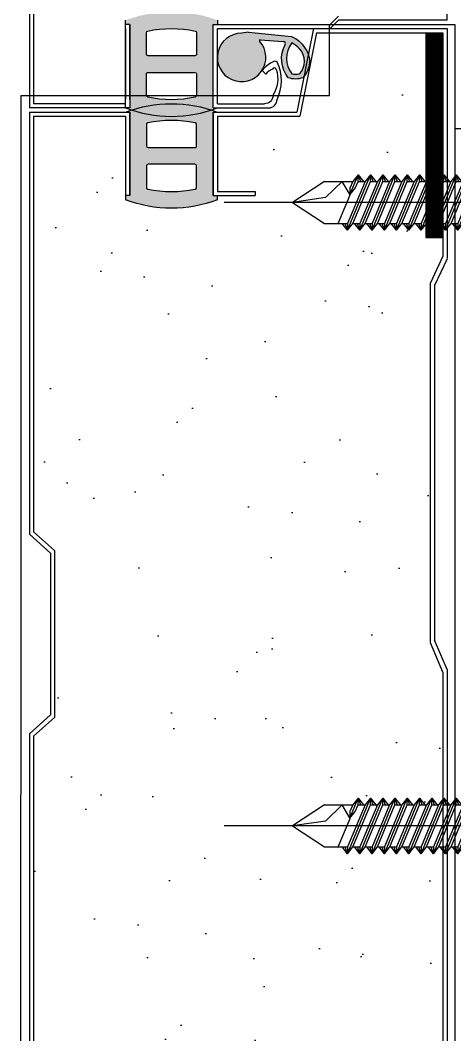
# Model space of a CAD drawing. Header units: millimetres. Extents: x 1448 to 104164, y -19509 to -89.
# Drawn here: x 103196.6 to 103248.6, y -1483.9 to -1362.4 of the extents above; entities that cross this region are included whole.
import ezdxf

# ---------------------------------------------------------------- set-up
doc = ezdxf.new("R2010")
doc.units = ezdxf.units.MM
doc.header["$LTSCALE"] = 60
doc.header["$MEASUREMENT"] = 0
doc.layers.get('0').update_dxf_attribs({"linetype": 'CONTINUOUS'})
for name, color, linetype in [('2', 3, 'CONTINUOUS'), ('BOLT', 8, 'CONTINUOUS'), ('cen', 14, 'CONTINUOUS'), ('DIM', 7, 'CONTINUOUS'), ('FOR', 4, 'CONTINUOUS'), ('PANEL', 9, 'CONTINUOUS'), ('WID', 7, 'CONTINUOUS')]:
    doc.layers.add(name, color=color, linetype=linetype)

# ---------------------------------------------------------------- blocks, each defined once
blk = doc.blocks.new('*X9')
at = {"color": 0}
for p, q in [((112.3815129698358, 374.8949054853417), (114.28897713167, 376.8023696471759)), ((112.3815129698358, 375.0716821806382), (114.1122004363734, 376.8023696471759)), ((112.3815129698358, 375.2484588759348), (113.9354237410768, 376.8023696471759)), ((112.3815129698358, 375.4252355712316), (113.7586470457801, 376.8023696471759)), ((112.3815129698358, 375.6020122665281), (113.5818703504835, 376.8023696471759)), ((112.3815129698358, 375.7787889618248), (113.4050936551868, 376.8023696471759)), ((112.3815129698358, 375.9555656571213), (113.2283169598902, 376.8023696471759)), ((112.3815129698358, 376.1323423524182), (113.0515402645936, 376.8023696471759)), ((112.3815129698358, 376.3091190477147), (112.8747635692969, 376.8023696471759)), ((112.3815129698358, 376.4858957430113), (112.6979868740003, 376.8023696471759)), ((112.3815129698358, 376.6626724383079), (112.5212101787037, 376.8023696471759)), ((114.3887462386184, 374.7523696471758), (112.3815129698358, 376.7596029159583)), ((112.4157538269667, 374.7523696471758), (114.4657538269667, 376.8023696471759)), ((114.565522933915, 374.7523696471758), (112.515522933915, 376.8023696471759)), ((112.5925305222633, 374.7523696471758), (114.6425305222633, 376.8023696471759)), ((114.7422996292117, 374.7523696471758), (112.6922996292116, 376.8023696471759)), ((112.7693072175599, 374.7523696471758), (114.8193072175599, 376.8023696471759)), ((114.9190763245083, 374.7523696471758), (112.8690763245083, 376.8023696471759)), ((112.9460839128566, 374.7523696471758), (114.9960839128566, 376.8023696471759)), ((115.095853019805, 374.7523696471758), (113.0458530198049, 376.8023696471759)), ((113.1228606081532, 374.7523696471758), (115.1728606081532, 376.8023696471759)), ((115.2726297151016, 374.7523696471758), (113.2226297151015, 376.8023696471759)), ((113.2996373034498, 374.7523696471758), (115.3496373034499, 376.8023696471759)), ((115.4494064103982, 374.7523696471758), (113.3994064103982, 376.8023696471759)), ((113.4764139987465, 374.7523696471758), (115.5264139987465, 376.8023696471759)), ((115.6261831056949, 374.7523696471758), (113.5761831056948, 376.8023696471759)), ((113.6531906940431, 374.7523696471758), (115.7031906940431, 376.8023696471759)), ((115.8029598009915, 374.7523696471758), (113.7529598009914, 376.8023696471759)), ((113.8299673893397, 374.7523696471758), (115.8799673893398, 376.8023696471759)), ((115.9797364962881, 374.7523696471758), (113.9297364962881, 376.8023696471759)), ((114.0067440846364, 374.7523696471758), (116.0567440846364, 376.8023696471759)), ((116.1565131915848, 374.7523696471758), (114.1065131915847, 376.8023696471759)), ((114.183520779933, 374.7523696471758), (116.233520779933, 376.8023696471759)), ((116.3332898868814, 374.7523696471758), (114.2832898868814, 376.8023696471759)), ((114.3602974752297, 374.7523696471758), (116.4102974752297, 376.8023696471759)), ((116.510066582178, 374.7523696471758), (114.460066582178, 376.8023696471759)), ((114.5370741705263, 374.7523696471758), (116.5870741705263, 376.8023696471759)), ((116.6868432774747, 374.7523696471758), (114.6368432774746, 376.8023696471759)), ((114.7138508658229, 374.7523696471758), (116.7638508658229, 376.8023696471759)), ((116.8636199727713, 374.7523696471758), (114.8136199727713, 376.8023696471759)), ((114.8906275611196, 374.7523696471758), (116.9406275611196, 376.8023696471759)), ((117.040396668068, 374.7523696471758), (114.9903966680679, 376.8023696471759)), ((115.0674042564162, 374.7523696471758), (117.1174042564162, 376.8023696471759)), ((117.2171733633646, 374.7523696471758), (115.1671733633645, 376.8023696471759)), ((115.2441809517128, 374.7523696471758), (117.2941809517129, 376.8023696471759)), ((117.3939500586612, 374.7523696471758), (115.3439500586612, 376.8023696471759)), ((115.4209576470095, 374.7523696471758), (117.4709576470095, 376.8023696471759)), ((117.5707267539578, 374.7523696471758), (115.5207267539578, 376.8023696471759)), ((115.5977343423061, 374.7523696471758), (117.6477343423061, 376.8023696471759)), ((117.7475034492545, 374.7523696471758), (115.6975034492545, 376.8023696471759)), ((115.7745110376028, 374.7523696471758), (117.8245110376028, 376.8023696471759)), ((117.9242801445511, 374.7523696471758), (115.8742801445511, 376.8023696471759)), ((115.9512877328994, 374.7523696471758), (118.0012877328994, 376.8023696471759)), ((118.1010568398478, 374.7523696471758), (116.0510568398477, 376.8023696471759)), ((116.128064428196, 374.7523696471758), (118.178064428196, 376.8023696471759)), ((118.2778335351444, 374.7523696471758), (116.2278335351444, 376.8023696471759)), ((116.3048411234927, 374.7523696471758), (118.3548411234927, 376.8023696471759)), ((118.4546102304411, 374.7523696471758), (116.404610230441, 376.8023696471759)), ((116.4816178187893, 374.7523696471758), (118.5316178187893, 376.8023696471759)), ((118.6313869257377, 374.7523696471758), (116.5813869257376, 376.8023696471759)), ((116.6583945140859, 374.7523696471758), (118.708394514086, 376.8023696471759)), ((118.8081636210343, 374.7523696471758), (116.7581636210343, 376.8023696471759)), ((116.8351712093826, 374.7523696471758), (118.8851712093826, 376.8023696471759)), ((118.984940316331, 374.7523696471758), (116.9349403163309, 376.8023696471759)), ((117.0119479046792, 374.7523696471758), (119.0619479046792, 376.8023696471759)), ((119.1617170116276, 374.7523696471758), (117.1117170116275, 376.8023696471759)), ((117.1887245999759, 374.7523696471758), (119.2387245999759, 376.8023696471759)), ((119.3384937069242, 374.7523696471758), (117.2884937069242, 376.8023696471759)), ((117.3655012952725, 374.7523696471758), (119.4155012952725, 376.8023696471759)), ((119.5152704022209, 374.7523696471758), (117.4652704022208, 376.8023696471759)), ((117.5422779905691, 374.7523696471758), (119.5922779905691, 376.8023696471759)), ((119.6920470975175, 374.7523696471758), (117.6420470975175, 376.8023696471759)), ((117.7190546858658, 374.7523696471758), (119.7690546858658, 376.8023696471759)), ((119.8688237928141, 374.7523696471758), (117.8188237928141, 376.8023696471759)), ((117.8958313811624, 374.7523696471758), (119.9458313811624, 376.8023696471759)), ((120.0456004881108, 374.7523696471758), (117.9956004881107, 376.8023696471759)), ((118.072608076459, 374.7523696471758), (120.122608076459, 376.8023696471759)), ((120.2223771834074, 374.7523696471758), (118.1723771834074, 376.8023696471759)), ((118.2493847717557, 374.7523696471758), (120.2993847717557, 376.8023696471759)), ((120.3991538787041, 374.7523696471758), (118.349153878704, 376.8023696471759)), ((118.4261614670523, 374.7523696471758), (120.4761614670523, 376.8023696471759)), ((120.5759305740007, 374.7523696471758), (118.5259305740006, 376.8023696471759)), ((118.6029381623489, 374.7523696471758), (120.652938162349, 376.8023696471759)), ((120.7527072692973, 374.7523696471758), (118.7027072692973, 376.8023696471759)), ((118.7797148576456, 374.7523696471758), (120.8297148576456, 376.8023696471759)), ((120.929483964594, 374.7523696471758), (118.8794839645939, 376.8023696471759)), ((118.9564915529422, 374.7523696471758), (121.0064915529422, 376.8023696471759)), ((121.1062606598906, 374.7523696471758), (119.0562606598906, 376.8023696471759)), ((119.1332682482389, 374.7523696471758), (121.1832682482389, 376.8023696471759)), ((121.2830373551872, 374.7523696471758), (119.2330373551872, 376.8023696471759)), ((119.3100449435355, 374.7523696471758), (121.3600449435355, 376.8023696471759)), ((121.4598140504839, 374.7523696471758), (119.4098140504838, 376.8023696471759)), ((119.4868216388321, 374.7523696471758), (121.5368216388321, 376.8023696471759)), ((121.6365907457805, 374.7523696471758), (119.5865907457805, 376.8023696471759)), ((119.6635983341288, 374.7523696471758), (121.7135983341288, 376.8023696471759)), ((121.8133674410772, 374.7523696471758), (119.7633674410771, 376.8023696471759)), ((119.8403750294254, 374.7523696471758), (121.8903750294254, 376.8023696471759)), ((121.9901441363738, 374.7523696471758), (119.9401441363737, 376.8023696471759)), ((120.017151724722, 374.7523696471758), (122.0671517247221, 376.8023696471759)), ((122.1669208316704, 374.7523696471758), (120.1169208316704, 376.8023696471759)), ((120.1939284200187, 374.7523696471758), (122.2439284200187, 376.8023696471759)), ((122.3436975269671, 374.7523696471758), (120.293697526967, 376.8023696471759)), ((120.3707051153153, 374.7523696471758), (122.4207051153153, 376.8023696471759)), ((122.5204742222637, 374.7523696471758), (120.4704742222636, 376.8023696471759)), ((120.547481810612, 374.7523696471758), (122.597481810612, 376.8023696471759)), ((122.6972509175603, 374.7523696471758), (120.6472509175603, 376.8023696471759)), ((120.7242585059086, 374.7523696471758), (122.7742585059086, 376.8023696471759)), ((122.874027612857, 374.7523696471758), (120.8240276128569, 376.8023696471759)), ((120.9010352012052, 374.7523696471758), (122.9510352012052, 376.8023696471759)), ((123.0508043081536, 374.7523696471758), (121.0008043081536, 376.8023696471759)), ((121.0778118965019, 374.7523696471758), (123.1278118965019, 376.8023696471759)), ((123.2275810034503, 374.7523696471758), (121.1775810034502, 376.8023696471759)), ((121.2545885917985, 374.7523696471758), (123.3045885917985, 376.8023696471759)), ((123.4043576987469, 374.7523696471758), (121.3543576987468, 376.8023696471759)), ((121.4313652870951, 374.7523696471758), (123.4813652870951, 376.8023696471759)), ((123.5811343940435, 374.7523696471758), (121.5311343940435, 376.8023696471759)), ((121.6081419823918, 374.7523696471758), (123.6581419823918, 376.8023696471759)), ((123.7579110893402, 374.7523696471758), (121.7079110893401, 376.8023696471759)), ((121.7849186776884, 374.7523696471758), (123.8349186776884, 376.8023696471759)), ((123.9346877846368, 374.7523696471758), (121.8846877846367, 376.8023696471759)), ((121.961695372985, 374.7523696471758), (124.0116953729851, 376.8023696471759)), ((124.1114644799334, 374.7523696471758), (122.0614644799334, 376.8023696471759)), ((122.1384720682817, 374.7523696471758), (124.1884720682817, 376.8023696471759)), ((124.2882411752301, 374.7523696471758), (122.23824117523, 376.8023696471759)), ((122.3152487635783, 374.7523696471758), (124.3652487635783, 376.8023696471759)), ((124.4650178705267, 374.7523696471758), (122.4150178705267, 376.8023696471759)), ((122.492025458875, 374.7523696471758), (124.542025458875, 376.8023696471759)), ((124.6417945658233, 374.7523696471758), (122.5917945658233, 376.8023696471759)), ((122.6688021541716, 374.7523696471758), (124.7188021541716, 376.8023696471759)), ((124.81857126112, 374.7523696471758), (122.7685712611199, 376.8023696471759)), ((122.8455788494682, 374.7523696471758), (124.8955788494683, 376.8023696471759)), ((124.9953479564166, 374.7523696471758), (122.9453479564166, 376.8023696471759)), ((123.0223555447649, 374.7523696471758), (125.0723555447649, 376.8023696471759)), ((125.1721246517133, 374.7523696471758), (123.1221246517132, 376.8023696471759)), ((123.1991322400615, 374.7523696471758), (125.2491322400615, 376.8023696471759)), ((125.3489013470099, 374.7523696471758), (123.2989013470098, 376.8023696471759)), ((123.3759089353581, 374.7523696471758), (125.4259089353582, 376.8023696471759)), ((125.5256780423065, 374.7523696471758), (123.4756780423065, 376.8023696471759)), ((123.5526856306548, 374.7523696471758), (125.6026856306548, 376.8023696471759)), ((125.7024547376032, 374.7523696471758), (123.6524547376031, 376.8023696471759)), ((123.7294623259514, 374.7523696471758), (125.7794623259514, 376.8023696471759)), ((125.8792314328998, 374.7523696471758), (123.8292314328997, 376.8023696471759)), ((123.9062390212481, 374.7523696471758), (125.9562390212481, 376.8023696471759)), ((126.0560081281964, 374.7523696471758), (124.0060081281964, 376.8023696471759)), ((124.0830157165447, 374.7523696471758), (126.1330157165447, 376.8023696471759)), ((126.2327848234931, 374.7523696471758), (124.182784823493, 376.8023696471759)), ((124.2597924118413, 374.7523696471758), (126.3097924118413, 376.8023696471759)), ((126.4095615187897, 374.7523696471758), (124.3595615187897, 376.8023696471759)), ((124.436569107138, 374.7523696471758), (126.486569107138, 376.8023696471759)), ((126.5863382140864, 374.7523696471758), (124.5363382140863, 376.8023696471759)), ((124.6133458024346, 374.7523696471758), (126.6633458024346, 376.8023696471759)), ((126.763114909383, 374.7523696471758), (124.7131149093829, 376.8023696471759)), ((124.7901224977312, 374.7523696471758), (126.8401224977312, 376.8023696471759)), ((126.9398916046796, 374.7523696471758), (124.8898916046796, 376.8023696471759)), ((124.9668991930279, 374.7523696471758), (127.0168991930279, 376.8023696471759)), ((127.1166682999762, 374.7523696471758), (125.0666682999762, 376.8023696471759)), ((125.1436758883245, 374.7523696471758), (127.1936758883245, 376.8023696471759)), ((127.2934449952729, 374.7523696471758), (125.2434449952728, 376.8023696471759)), ((125.3204525836212, 374.7523696471758), (127.3704525836212, 376.8023696471759)), ((127.4702216905695, 374.7523696471758), (125.4202216905695, 376.8023696471759)), ((125.4972292789178, 374.7523696471758), (127.5472292789178, 376.8023696471759)), ((127.6469983858662, 374.7523696471758), (125.5969983858661, 376.8023696471759)), ((125.6740059742144, 374.7523696471758), (127.7240059742144, 376.8023696471759)), ((127.8237750811628, 374.7523696471758), (125.7737750811628, 376.8023696471759)), ((125.8507826695111, 374.7523696471758), (127.9007826695111, 376.8023696471759)), ((128.0005517764595, 374.7523696471758), (125.9505517764594, 376.8023696471759)), ((126.0275593648077, 374.7523696471758), (128.0775593648077, 376.8023696471759)), ((128.1773284717561, 374.7523696471758), (126.127328471756, 376.8023696471759)), ((126.2043360601043, 374.7523696471758), (128.2543360601044, 376.8023696471759)), ((128.3541051670527, 374.7523696471758), (126.3041051670527, 376.8023696471759)), ((126.381112755401, 374.7523696471758), (128.431112755401, 376.8023696471759)), ((128.5308818623494, 374.7523696471758), (126.4808818623493, 376.8023696471759)), ((126.5578894506976, 374.7523696471758), (128.6078894506976, 376.8023696471759)), ((128.707658557646, 374.7523696471758), (126.6576585576459, 376.8023696471759)), ((126.7346661459942, 374.7523696471758), (128.7846661459943, 376.8023696471759)), ((128.8844352529426, 374.7523696471758), (126.8344352529426, 376.8023696471759)), ((126.9114428412909, 374.7523696471758), (128.9614428412909, 376.8023696471759)), ((129.0612119482392, 374.7523696471758), (127.0112119482392, 376.8023696471759)), ((127.0882195365875, 374.7523696471758), (129.1382195365875, 376.8023696471759)), ((129.2379886435359, 374.7523696471758), (127.1879886435359, 376.8023696471759)), ((127.2649962318842, 374.7523696471758), (129.3149962318842, 376.8023696471759)), ((129.4147653388325, 374.7523696471758), (127.3647653388325, 376.8023696471759)), ((127.4417729271808, 374.7523696471758), (129.4917729271808, 376.8023696471759)), ((129.5915420341292, 374.7523696471758), (127.5415420341291, 376.8023696471759)), ((127.6185496224774, 374.7523696471758), (129.6685496224774, 376.8023696471759)), ((129.7683187294258, 374.7523696471758), (127.7183187294258, 376.8023696471759)), ((127.7953263177741, 374.7523696471758), (129.8453263177741, 376.8023696471759)), ((129.9450954247225, 374.7523696471758), (127.8950954247224, 376.8023696471759)), ((127.9721030130707, 374.7523696471758), (130.0221030130707, 376.8023696471759)), ((130.1218721200191, 374.7523696471758), (128.071872120019, 376.8023696471759)), ((128.1488797083673, 374.7523696471758), (130.1988797083673, 376.8023696471759)), ((130.2986488153157, 374.7523696471758), (128.2486488153157, 376.8023696471759)), ((128.325656403664, 374.7523696471758), (130.375656403664, 376.8023696471759)), ((130.4754255106123, 374.7523696471758), (128.4254255106123, 376.8023696471759)), ((128.5024330989606, 374.7523696471758), (130.5524330989606, 376.8023696471759)), ((130.652202205909, 374.7523696471758), (128.602202205909, 376.8023696471759)), ((128.6792097942573, 374.7523696471758), (130.7292097942573, 376.8023696471759)), ((130.8289789012056, 374.7523696471758), (128.7789789012056, 376.8023696471759)), ((128.8559864895539, 374.7523696471758), (130.9059864895539, 376.8023696471759)), ((131.0057555965023, 374.7523696471758), (128.9557555965022, 376.8023696471759)), ((129.0327631848505, 374.7523696471758), (131.0827631848505, 376.8023696471759)), ((131.1825322917989, 374.7523696471758), (129.1325322917988, 376.8023696471759)), ((129.2095398801472, 374.7523696471758), (131.2595398801472, 376.8023696471759)), ((131.3593089870956, 374.7523696471758), (129.3093089870955, 376.8023696471759)), ((129.3863165754438, 374.7523696471758), (131.4363165754438, 376.8023696471759)), ((131.5360856823922, 374.7523696471758), (129.4860856823921, 376.8023696471759)), ((129.5630932707404, 374.7523696471758), (131.6130932707405, 376.8023696471759)), ((131.7128623776888, 374.7523696471758), (129.6628623776888, 376.8023696471759)), ((129.7398699660371, 374.7523696471758), (131.7898699660371, 376.8023696471759)), ((131.8896390729855, 374.7523696471758), (129.8396390729854, 376.8023696471759)), ((129.9166466613337, 374.7523696471758), (131.9666466613337, 376.8023696471759)), ((132.0664157682821, 374.7523696471758), (130.016415768282, 376.8023696471759)), ((130.0934233566304, 374.7523696471758), (132.1434233566304, 376.8023696471759)), ((132.2431924635787, 374.7523696471758), (130.1931924635787, 376.8023696471759)), ((130.270200051927, 374.7523696471758), (132.320200051927, 376.8023696471759)), ((132.4199691588753, 374.7523696471758), (130.3699691588753, 376.8023696471759)), ((130.4469767472236, 374.7523696471758), (132.4969767472236, 376.8023696471759)), ((132.596745854172, 374.7523696471758), (130.546745854172, 376.8023696471759)), ((130.6237534425203, 374.7523696471758), (132.6737534425203, 376.8023696471759)), ((132.7735225494686, 374.7523696471758), (130.7235225494686, 376.8023696471759)), ((130.8005301378169, 374.7523696471758), (132.8505301378169, 376.8023696471759)), ((132.9502992447653, 374.7523696471758), (130.9002992447652, 376.8023696471759)), ((130.9773068331135, 374.7523696471758), (133.0273068331135, 376.8023696471759)), ((133.1270759400619, 374.7523696471758), (131.0770759400619, 376.8023696471759)), ((131.1540835284102, 374.7523696471758), (133.2040835284102, 376.8023696471759)), ((133.3038526353585, 374.7523696471758), (131.2538526353585, 376.8023696471759)), ((131.3308602237068, 374.7523696471758), (133.3808602237068, 376.8023696471759)), ((133.4806293306552, 374.7523696471758), (131.4306293306551, 376.8023696471759)), ((131.5076369190034, 374.7523696471758), (133.5576369190034, 376.8023696471759)), ((133.6574060259518, 374.7523696471758), (131.6074060259518, 376.8023696471759)), ((131.6844136143001, 374.7523696471758), (133.7344136143001, 376.8023696471759)), ((133.8341827212484, 374.7523696471758), (131.7841827212484, 376.8023696471759)), ((131.8611903095967, 374.7523696471758), (133.9111903095967, 376.8023696471759)), ((134.0109594165451, 374.7523696471758), (131.9609594165451, 376.8023696471759)), ((132.0379670048934, 374.7523696471758), (134.0879670048934, 376.8023696471759)), ((134.1877361118417, 374.7523696471758), (132.1377361118417, 376.8023696471759)), ((132.21474370019, 374.7523696471758), (134.26474370019, 376.8023696471759)), ((134.3645128071384, 374.7523696471758), (132.3145128071383, 376.8023696471759)), ((132.3915203954866, 374.7523696471758), (134.4415203954866, 376.8023696471759)), ((134.541289502435, 374.7523696471758), (132.491289502435, 376.8023696471759)), ((132.5682970907833, 374.7523696471758), (134.6182970907833, 376.8023696471759)), ((134.7180661977317, 374.7523696471758), (132.6680661977316, 376.8023696471759)), ((132.7450737860799, 374.7523696471758), (134.7950737860799, 376.8023696471759)), ((134.8948428930283, 374.7523696471758), (132.8448428930282, 376.8023696471759)), ((132.9218504813765, 374.7523696471758), (134.9718504813766, 376.8023696471759)), ((135.0716195883249, 374.7523696471758), (133.0216195883249, 376.8023696471759)), ((133.0986271766732, 374.7523696471758), (135.1486271766732, 376.8023696471759)), ((135.2483962836216, 374.7523696471758), (133.1983962836215, 376.8023696471759)), ((133.2754038719698, 374.7523696471758), (135.3254038719698, 376.8023696471759)), ((135.4251729789182, 374.7523696471758), (133.3751729789181, 376.8023696471759)), ((133.4521805672665, 374.7523696471758), (135.5021805672665, 376.8023696471759)), ((135.6019496742148, 374.7523696471758), (133.5519496742148, 376.8023696471759)), ((133.6289572625631, 374.7523696471758), (135.6789572625631, 376.8023696471759)), ((135.7787263695115, 374.7523696471758), (133.7287263695114, 376.8023696471759)), ((133.8057339578597, 374.7523696471758), (135.8557339578597, 376.8023696471759)), ((135.9555030648081, 374.7523696471758), (133.9055030648081, 376.8023696471759)), ((133.9825106531564, 374.7523696471758), (136.0325106531564, 376.8023696471759)), ((136.1322797601047, 374.7523696471758), (134.0822797601047, 376.8023696471759)), ((134.159287348453, 374.7523696471758), (136.209287348453, 376.8023696471759)), ((136.3090564554014, 374.7523696471758), (134.2590564554013, 376.8023696471759)), ((134.3360640437496, 374.7523696471758), (136.3860640437497, 376.8023696471759)), ((136.485833150698, 374.7523696471758), (134.435833150698, 376.8023696471759)), ((134.5128407390463, 374.7523696471758), (136.5628407390463, 376.8023696471759)), ((136.6626098459946, 374.7523696471758), (134.6126098459946, 376.8023696471759)), ((134.6896174343429, 374.7523696471758), (136.7396174343429, 376.8023696471759)), ((136.8393865412913, 374.7523696471758), (134.7893865412912, 376.8023696471759)), ((134.8663941296395, 374.7523696471758), (136.8815129698359, 376.7674884873721)), ((136.8815129698358, 374.8870199139278), (134.9661632365879, 376.8023696471759)), ((136.8815129698358, 375.0637966092245), (135.1429399318845, 376.8023696471759)), ((136.8815129698358, 375.2405733045212), (135.3197166271812, 376.8023696471759)), ((136.8815129698358, 375.4173499998178), (135.4964933224778, 376.8023696471759)), ((136.8815129698358, 375.5941266951144), (135.6732700177744, 376.8023696471759)), ((136.8815129698358, 375.770903390411), (135.8500467130711, 376.8023696471759)), ((136.8815129698358, 375.9476800857076), (136.0268234083677, 376.8023696471759)), ((136.8815129698359, 376.1244567810043), (136.2036001036643, 376.8023696471759)), ((136.8815129698359, 376.3012334763009), (136.380376798961, 376.8023696471759)), ((136.8815129698359, 376.4780101715975), (136.5571534942576, 376.8023696471759)), ((136.8815129698359, 376.6547868668941), (136.7339301895542, 376.8023696471759)), ((114.2119695433218, 374.7523696471758), (112.3815129698358, 376.5828262206617)), ((114.0351928480251, 374.7523696471758), (112.3815129698358, 376.4060495253651)), ((113.8584161527285, 374.7523696471758), (112.3815129698358, 376.2292728300683)), ((113.6816394574319, 374.7523696471758), (112.3815129698358, 376.0524961347718)), ((113.5048627621352, 374.7523696471758), (112.3815129698358, 375.8757194394752)), ((113.3280860668386, 374.7523696471758), (112.3815129698358, 375.6989427441785)), ((113.1513093715419, 374.7523696471758), (112.3815129698358, 375.5221660488819)), ((135.0431708249362, 374.7523696471758), (136.8815129698359, 376.5907117920755)), ((135.2199475202328, 374.7523696471758), (136.8815129698359, 376.4139350967789)), ((135.3967242155295, 374.7523696471758), (136.8815129698359, 376.2371584014823)), ((135.5735009108261, 374.7523696471758), (136.8815129698359, 376.0603817061856)), ((135.7502776061227, 374.7523696471758), (136.8815129698359, 375.883605010889)), ((135.9270543014194, 374.7523696471758), (136.8815129698359, 375.7068283155924)), ((136.103830996716, 374.7523696471758), (136.8815129698359, 375.5300516202956)), ((112.9745326762453, 374.7523696471758), (112.3815129698358, 375.3453893535852)), ((112.7977559809487, 374.7523696471758), (112.3815129698358, 375.1686126582886)), ((112.620979285652, 374.7523696471758), (112.3815129698358, 374.991835962992)), ((112.4442025903554, 374.7523696471758), (112.3815129698358, 374.8150592676954)), ((136.2806076920126, 374.7523696471758), (136.8815129698359, 375.353274924999)), ((136.4573843873093, 374.7523696471758), (136.8815129698358, 375.1764982297024)), ((136.6341610826059, 374.7523696471758), (136.8815129698358, 374.9997215344058)), ((136.8109377779026, 374.7523696471758), (136.8815129698358, 374.8229448391091))]:
    blk.add_line(p, q, dxfattribs=at)
blk = doc.blocks.new('SCREW')
at = {"ltscale": 0.3}
h = blk.add_hatch(color=256, dxfattribs=at)
h.paths.add_polyline_path([(-17822.67140434659, 501076.0904350171), (-17822.17140434658, 501076.0904350171), (-17822.17140434658, 501076.5904350171, 0.1839522459360414), (-17833.17140434659, 501076.5904350171), (-17833.17140434659, 501076.0904350171), (-17832.67140434658, 501076.0904350171), (-17832.67140434658, 501066.0904350171), (-17833.17140434658, 501066.0904350171, 0.183952245935911), (-17822.17140434658, 501066.0904350171), (-17822.67140434659, 501066.0904350171)])
h.paths.add_polyline_path([(-17824.67140434659, 501070.1404350172), (-17824.67140434659, 501067.577800755, -0.3531661630110507), (-17824.82915981612, 501067.3823131605, -0.1068224591059704), (-17830.51364986941, 501067.382313375, -0.353164735644892), (-17830.67140434658, 501067.577800755), (-17830.67140434658, 501070.1404350172, -0.4142135623411349), (-17830.47140434661, 501070.3404350171), (-17824.87140434656, 501070.3404350171, -0.4142135623411366)], flags=16)
h.paths.add_polyline_path([(-17824.87140434662, 501072.3404350171), (-17830.47140434658, 501072.3404350171, -0.4142135623837521), (-17830.67140434658, 501072.5404350171), (-17830.67140434658, 501075.1030692793, -0.3531666873618413), (-17830.51364851254, 501075.2985569527, -0.1068224195235975), (-17824.82916051807, 501075.2985570256, -0.3531671727480412), (-17824.67140434659, 501075.1030692793), (-17824.67140434659, 501072.5404350171, -0.4142135624263682)], flags=16)
at = {"layer": '2', "ltscale": 0.3}
h = blk.add_hatch(dxfattribs=at)
h.set_pattern_fill('AR-SAND', scale=10, style=0)
h.set_pattern_definition([(37.50000000000001, (0, 0), (-0.6299335810960816, 19.26823769013158), [0, -15.2, 0, -17, 0, -16.25]), (7.499999999999999, (0, 0), (17.69776705267727, 28.2214606522974), [0, -8.2, 0, -13.7, 0, -5.25]), (327.5, (-12.3, 0), (31.14141861751495, 0.0565905353696428), [0, -5, 0, -18, 0, -23.5]), (317.5, (-12.3, 0), (30.06126604572294, 8.77675564934249), [0, -2.5, 0, -11.8, 0, -13.5])])
h.paths.add_polyline_path([(-17795.17140434658, 501479.0314180228), (-17796.67140434659, 501482.5314180228), (-17796.67140434659, 501525.6494520116), (-17795.17140434658, 501529.1494520116), (-17795.17140434658, 501530.5904350171), (-17797.22140434659, 501530.5904350171), (-17797.22140434659, 501555.090435017), (-17807.67140434662, 501555.0904350172), (-17808.6856395642, 501556.0904350172), (-17822.17140434658, 501556.0904350171), (-17822.17140434658, 501555.5904350172, -0.1839522459360412), (-17833.17140434659, 501555.5904350172), (-17833.17140434659, 501556.0904350171), (-17833.17140434659, 501565.5904350172), (-17844.17140434658, 501565.5904350171), (-17844.17140434658, 501515.840435017), (-17841.67140434659, 501513.5904350171), (-17841.67140434659, 501493.5904350172), (-17844.17140434658, 501491.3404350171), (-17844.17140434658, 501390.840435017), (-17841.67140434659, 501388.5904350171), (-17841.67140434659, 501368.5904350171), (-17844.17140434658, 501366.3404350172), (-17844.17140434658, 501265.840435017), (-17841.67140434659, 501263.5904350171), (-17841.67140434659, 501243.5904350171), (-17844.17140434658, 501241.3404350171), (-17844.17140434658, 501140.840435017), (-17841.67140434659, 501138.5904350171), (-17841.67140434659, 501118.5904350171), (-17844.17140434658, 501116.3404350171), (-17844.17140434658, 501066.5904350172), (-17833.17140434659, 501066.5904350172), (-17833.17140434659, 501076.0904350171), (-17833.17140434659, 501076.5904350171, -0.1839522459360414), (-17822.17140434658, 501076.5904350171), (-17822.17140434658, 501076.0904350171), (-17817.67140434659, 501076.0904350172), (-17817.67140434658, 501075.5904350171), (-17822.17140434658, 501075.5904350172), (-17822.17140434658, 501066.5904350172), (-17812.29938902114, 501066.5904350171), (-17810.29938902115, 501056.5904350171), (-17797.22140434659, 501056.5904350171), (-17797.22140434659, 501081.0904350171), (-17795.17140434658, 501081.0904350172), (-17795.17140434658, 501083.3404350171), (-17796.67140434659, 501086.5314180228), (-17796.67140434659, 501129.6494520116), (-17795.17140434658, 501133.1494520115), (-17795.17140434658, 501182.0314180228), (-17796.67140434659, 501185.5314180228), (-17796.67140434659, 501228.6494520115), (-17795.17140434658, 501232.1494520115), (-17795.17140434658, 501281.0314180228), (-17796.67140434659, 501284.5314180228), (-17796.67140434658, 501327.6494520114), (-17795.17140434658, 501331.1494520116), (-17795.17140434658, 501380.0314180228), (-17796.67140434659, 501383.5314180228), (-17796.67140434659, 501426.6494520115), (-17795.17140434658, 501430.1494520115)])
for p, q in [((-17797.22140434659, 501056.5904350172), (-17797.22140434659, 501081.0904350171)), ((-17797.22140434659, 501081.0904350171), (-17795.17140434658, 501081.0904350171)), ((-17832.67140434658, 501076.0904350171), (-17833.17140434659, 501076.0904350171)), ((-17832.67140434658, 501076.0904350171), (-17832.67140434658, 501066.0904350171)), ((-17832.67140434658, 501066.0904350171), (-17832.67140434658, 501076.0904350171)), ((-17832.67140434658, 501066.0904350171), (-17832.67140434658, 501076.0904350171)), ((-17832.67140434658, 501076.0904350171), (-17832.67140434658, 501066.0904350171)), ((-17822.67140434659, 501076.0904350171), (-17822.67140434659, 501066.0904350171)), ((-17822.67140434659, 501066.0904350171), (-17822.67140434659, 501076.0904350171)), ((-17822.67140434659, 501066.0904350171), (-17822.67140434659, 501076.0904350171)), ((-17822.67140434659, 501076.0904350171), (-17822.67140434659, 501066.0904350171)), ((-17832.67140434658, 501074.0904350171), (-17832.67140434658, 501068.0904350171)), ((-17822.67140434659, 501074.0904350171), (-17822.67140434659, 501068.0904350171))]:
    blk.add_line(p, q)
at = {"layer": 'PANEL'}
for p, q in [((-17844.67140434658, 501140.5314180228), (-17844.67140434658, 501241.6494520115)), ((-17844.17140434658, 501140.8404350171), (-17844.17140434658, 501241.3404350171)), ((-17795.17140434658, 501133.1494520115), (-17795.17140434658, 501182.0314180228)), ((-17794.67140434658, 501132.8404350171), (-17794.67140434658, 501182.3404350171)), ((-17844.17140434658, 501140.8404350171), (-17841.67140434659, 501138.5904350171)), ((-17844.67140434658, 501140.5314180228), (-17842.17140434658, 501138.2814180228)), ((-17842.17140434658, 501118.8994520115), (-17842.17140434658, 501138.2814180228)), ((-17841.67140434659, 501118.5904350171), (-17841.67140434659, 501138.5904350171)), ((-17795.17140434658, 501133.1494520115), (-17796.67140434659, 501129.6494520116)), ((-17794.67140434658, 501132.8404350171), (-17796.17140434659, 501129.3404350172)), ((-17796.67140434659, 501129.6494520116), (-17796.67140434659, 501086.5314180228)), ((-17796.17140434659, 501086.8404350172), (-17796.17140434659, 501129.3404350172)), ((-17844.67140434658, 501116.6494520115), (-17842.17140434658, 501118.8994520115)), ((-17844.17140434658, 501116.3404350171), (-17841.67140434659, 501118.5904350171)), ((-17844.67140434658, 501066.0904350171), (-17844.67140434658, 501116.6494520115)), ((-17844.17140434658, 501066.5904350172), (-17844.17140434658, 501116.3404350171)), ((-17795.17140434658, 501083.3404350171), (-17796.67140434659, 501086.5314180228)), ((-17794.67140434658, 501083.6494520115), (-17796.17140434659, 501086.8404350172)), ((-17794.67140434658, 501056.0904350171), (-17794.67140434658, 501083.5746224902)), ((-17795.17140434658, 501056.5904350172), (-17795.17140434658, 501083.3404350171)), ((-17833.17140434659, 501066.5904350172), (-17833.17140434659, 501076.0904350171)), ((-17822.67140434659, 501076.0904350171), (-17817.67140434659, 501076.0904350171)), ((-17822.17140434658, 501075.5904350172), (-17817.67140434659, 501075.5904350172)), ((-17822.17140434658, 501066.5904350172), (-17822.17140434658, 501075.5904350172)), ((-17817.67140434659, 501075.5904350172), (-17817.67140434659, 501076.0904350171)), ((-17844.17140434658, 501066.5904350172), (-17833.17140434659, 501066.5904350172)), ((-17822.17140434658, 501066.5904350172), (-17812.29938902114, 501066.5904350172)), ((-17810.29938902114, 501056.5904350172), (-17812.29938902114, 501066.5904350172)), ((-17844.67140434658, 501066.0904350171), (-17832.67140434658, 501066.0904350171)), ((-17822.67140434659, 501066.0904350171), (-17812.67140434658, 501066.0904350171)), ((-17810.67140434658, 501056.0904350171), (-17812.67140434658, 501066.0904350171)), ((-17810.67140434658, 501056.0904350171), (-17794.67140434658, 501056.0904350171)), ((-17810.29938902114, 501056.5904350172), (-17795.17140434658, 501056.5904350172))]:
    blk.add_line(p, q, dxfattribs=at)
at = {"layer": 'WID'}
for p, q in [((-17833.17140434659, 501076.0904350171), (-17833.17140434659, 501076.5904350171)), ((-17822.17140434658, 501076.5904350171), (-17822.17140434658, 501076.0904350171))]:
    blk.add_line(p, q, dxfattribs=at)
for points in [[(-17824.82915741564, 501075.2985563551, -0.3531627102583959), (-17824.67140434659, 501075.1030692793), (-17824.67140434659, 501072.5404350171, -0.4142135623730912), (-17824.87140434659, 501072.3404350171), (-17830.47140434659, 501072.3404350171, -0.4142135623730966), (-17830.67140434658, 501072.5404350171), (-17830.67140434658, 501075.1030692793, -0.3531627102584112), (-17830.51365127753, 501075.2985563551, -0.1068225323292021)], [(-17824.87140434659, 501070.3404350171, -0.4142135623731027), (-17824.67140434659, 501070.1404350172), (-17824.67140434659, 501067.577800755, -0.3531627102583149), (-17824.82915741564, 501067.3823136792, -0.1068225323291834), (-17830.51365127753, 501067.3823136792, -0.3531627102583946), (-17830.67140434658, 501067.577800755), (-17830.67140434658, 501070.1404350172, -0.4142135623731011), (-17830.47140434659, 501070.3404350171)]]:
    blk.add_lwpolyline(points, format="xyb", close=True, dxfattribs=at)
for centre, start, end in [((-17827.67140434659, 501062.1467716235), 69.1536760055942, 110.8463239944058), ((-17827.67140434659, 501080.5340984109), 249.1536760055942, 290.8463239944059)]:
    blk.add_arc(centre, 15.45540074649232, start, end, dxfattribs=at)
at = {"rotation": 90}
blk.add_blockref('*X9', (-17420.41903469941, 500944.2089220474), dxfattribs=at)
blk = doc.blocks.new('SELF')
at = {"layer": 'BOLT'}
for p, q in [((-19170.6167485176, 501464.2659844548), (-19174.31674851761, 501464.2659844548)), ((-19174.31674851761, 501453.7659844548), (-19174.31674851761, 501464.2659844548)), ((-19170.1167485176, 501454.9456650571), (-19170.1167485176, 501463.0863038526)), ((-19200.48574851761, 501462.1659844547), (-19196.2333023899, 501462.1659844547)), ((-19195.42920218358, 501462.1659844547), (-19194.40030238989, 501462.1659844547)), ((-19193.59620218359, 501462.1659844547), (-19192.56730238991, 501462.1659844547)), ((-19191.76320218358, 501462.1659844547), (-19190.73430238989, 501462.1659844547)), ((-19189.93020218357, 501462.1659844547), (-19188.90130238988, 501462.1659844547)), ((-19188.09720218358, 501462.1659844547), (-19187.06830238989, 501462.1659844547)), ((-19186.26420218357, 501462.1659844547), (-19185.23530238988, 501462.1659844547)), ((-19184.43120218358, 501462.1659844547), (-19183.4023023899, 501462.1659844547)), ((-19182.59820218357, 501462.1659844547), (-19181.56930238988, 501462.1659844547)), ((-19180.76520218359, 501462.1659844547), (-19179.7363023899, 501462.1659844547)), ((-19178.93220218357, 501462.1659844547), (-19178.1167485176, 501462.1659844547)), ((-19170.6167485176, 501461.72953072), (-19174.31674851761, 501461.72953072)), ((-19170.6167485176, 501456.3024381896), (-19174.31674851761, 501456.3024381896)), ((-19200.48574851761, 501455.8659844549), (-19197.0136280604, 501455.8659844549)), ((-19196.2095278541, 501455.8659844549), (-19195.18062806038, 501455.8659844549)), ((-19194.37652785409, 501455.8659844549), (-19193.3476280604, 501455.8659844549)), ((-19192.5435278541, 501455.8659844549), (-19191.51462806039, 501455.8659844549)), ((-19190.71052785409, 501455.8659844549), (-19189.6816280604, 501455.8659844549)), ((-19188.87752785408, 501455.8659844549), (-19187.84862806039, 501455.8659844549)), ((-19187.04452785409, 501455.8659844549), (-19186.01562806037, 501455.8659844549)), ((-19185.21152785408, 501455.8659844549), (-19184.18262806039, 501455.8659844549)), ((-19183.37852785407, 501455.8659844549), (-19182.34962806038, 501455.8659844549)), ((-19181.54552785408, 501455.8659844549), (-19180.51662806039, 501455.8659844549)), ((-19179.71252785407, 501455.8659844549), (-19178.1167485176, 501455.8659844549)), ((-19170.6167485176, 501453.7659844548), (-19174.31674851761, 501453.7659844548))]:
    blk.add_line(p, q, dxfattribs=at)
at = {"layer": 'BOLT', "color": 10}
for p, q in [((-19197.0136280604, 501454.8659844549), (-19193.59620218359, 501463.1659844547)), ((-19197.0136280604, 501454.8659844549), (-19193.59620218359, 501463.1659844547)), ((-19196.66777860142, 501460.1578184729), (-19195.42920218358, 501463.1659844547)), ((-19196.66777860142, 501460.1578184729), (-19195.42920218358, 501463.1659844547)), ((-19195.18062806038, 501454.8659844549), (-19191.76320218358, 501463.1659844547)), ((-19195.18062806038, 501454.8659844549), (-19191.76320218358, 501463.1659844547)), ((-19193.3476280604, 501454.8659844549), (-19189.9302021836, 501463.1659844547)), ((-19193.3476280604, 501454.8659844549), (-19189.9302021836, 501463.1659844547)), ((-19191.51462806039, 501454.8659844549), (-19188.09720218358, 501463.1659844547)), ((-19191.51462806039, 501454.8659844549), (-19188.09720218358, 501463.1659844547)), ((-19189.6816280604, 501454.8659844549), (-19186.26420218357, 501463.1659844547)), ((-19189.6816280604, 501454.8659844549), (-19186.26420218357, 501463.1659844547)), ((-19187.84862806039, 501454.8659844549), (-19184.43120218358, 501463.1659844547)), ((-19187.84862806039, 501454.8659844549), (-19184.43120218358, 501463.1659844547)), ((-19186.01562806037, 501454.8659844549), (-19182.59820218357, 501463.1659844547)), ((-19186.01562806037, 501454.8659844549), (-19182.59820218357, 501463.1659844547)), ((-19184.18262806039, 501454.8659844549), (-19180.76520218359, 501463.1659844547)), ((-19184.18262806039, 501454.8659844549), (-19180.76520218359, 501463.1659844547)), ((-19182.34962806038, 501454.8659844549), (-19178.93220218357, 501463.1659844547)), ((-19182.34962806038, 501454.8659844549), (-19178.93220218357, 501463.1659844547)), ((-19180.51662806039, 501454.8659844549), (-19178.1167485176, 501460.7705857934))]:
    blk.add_line(p, q, dxfattribs=at)
at = {"layer": 'BOLT'}
for points in [[(-19177.31674851762, 501468.0159844548), (-19177.31674851762, 501450.0159844548), (-19178.11674851759, 501450.0159844548), (-19178.11674851759, 501468.0159844548)], [(-19174.31674851762, 501463.3159844549), (-19174.31674851762, 501454.7159844547), (-19177.31674851762, 501450.0159844548), (-19177.31674851762, 501468.0159844548)], [(-19193.59620218359, 501463.1659844547), (-19194.40030238989, 501462.1659844547), (-19197.0136280604, 501455.8659844549), (-19197.0136280604, 501454.8659844549), (-19196.20952785409, 501455.8659844549), (-19193.59620218359, 501462.1659844547)], [(-19195.42920218358, 501463.1659844547), (-19196.23330238991, 501462.1659844547), (-19196.66777860142, 501461.1578184729), (-19196.66777860142, 501460.1578184729), (-19195.86367839513, 501461.1578184729), (-19195.42920218358, 501462.1659844547)], [(-19191.76320218359, 501463.1659844547), (-19192.56730238991, 501462.1659844547), (-19195.18062806038, 501455.8659844549), (-19195.18062806038, 501454.8659844549), (-19194.37652785409, 501455.8659844549), (-19191.76320218359, 501462.1659844547)], [(-19189.9302021836, 501463.1659844547), (-19190.73430238988, 501462.1659844547), (-19193.3476280604, 501455.8659844549), (-19193.3476280604, 501454.8659844549), (-19192.5435278541, 501455.8659844549), (-19189.9302021836, 501462.1659844547)], [(-19188.09720218358, 501463.1659844547), (-19188.90130238988, 501462.1659844547), (-19191.51462806038, 501455.8659844549), (-19191.51462806038, 501454.8659844549), (-19190.7105278541, 501455.8659844549), (-19188.09720218358, 501462.1659844547)], [(-19186.26420218356, 501463.1659844547), (-19187.06830238989, 501462.1659844547), (-19189.68162806037, 501455.8659844549), (-19189.6816280604, 501454.8659844549), (-19188.87752785408, 501455.8659844549), (-19186.26420218356, 501462.1659844547)], [(-19184.43120218358, 501463.1659844547), (-19185.23530238989, 501462.1659844547), (-19187.84862806039, 501455.8659844549), (-19187.84862806039, 501454.8659844549), (-19187.04452785409, 501455.8659844549), (-19184.43120218358, 501462.1659844547)], [(-19182.59820218357, 501463.1659844547), (-19183.4023023899, 501462.1659844547), (-19186.01562806038, 501455.8659844549), (-19186.01562806038, 501454.8659844549), (-19185.21152785407, 501455.8659844549), (-19182.59820218357, 501462.1659844547)], [(-19180.76520218359, 501463.1659844547), (-19181.56930238988, 501462.1659844547), (-19184.1826280604, 501455.8659844549), (-19184.1826280604, 501454.8659844549), (-19183.37852785407, 501455.8659844549), (-19180.76520218359, 501462.1659844547)], [(-19178.93220218358, 501463.1659844547), (-19179.7363023899, 501462.1659844547), (-19182.34962806038, 501455.8659844549), (-19182.34962806038, 501454.8659844549), (-19181.54552785408, 501455.8659844549), (-19178.93220218358, 501462.1659844547)]]:
    blk.add_lwpolyline(points, close=True, dxfattribs=at)
for points in [[(-19195.02715208042, 501462.1659844547), (-19195.42920218358, 501463.1659844547), (-19194.62510197728, 501462.1659844547)], [(-19193.19415208044, 501462.1659844547), (-19193.59620218359, 501463.1659844547), (-19192.79210197726, 501462.1659844547)], [(-19191.36115208043, 501462.1659844547), (-19191.76320218359, 501463.1659844547), (-19190.95910197728, 501462.1659844547)], [(-19189.52815208043, 501462.1659844547), (-19189.93020218357, 501463.1659844547), (-19189.12610197727, 501462.1659844547)], [(-19187.69515208044, 501462.1659844547), (-19188.09720218358, 501463.1659844547), (-19187.29310197726, 501462.1659844547)], [(-19185.86215208042, 501462.1659844547), (-19186.26420218356, 501463.1659844547), (-19185.46010197728, 501462.1659844547)], [(-19184.02915208044, 501462.1659844547), (-19184.43120218358, 501463.1659844547), (-19183.62710197726, 501462.1659844547)], [(-19182.19615208042, 501462.1659844547), (-19182.59820218357, 501463.1659844547), (-19181.79410197728, 501462.1659844547)], [(-19180.36315208041, 501462.1659844547), (-19180.76520218359, 501463.1659844547), (-19179.96110197725, 501462.1659844547)], [(-19178.53015208043, 501462.1659844547), (-19178.93220218358, 501463.1659844547), (-19178.12810197727, 501462.1659844547)], [(-19198.44457795723, 501455.8659844549), (-19196.6400554984, 501460.1542868944), (-19197.81141218223, 501462.1659844547), (-19200.3124169936, 501459.7479188533), (-19205.28574851763, 501459.0159844548)], [(-19200.48574851762, 501462.1659844547), (-19205.28574851763, 501459.0159844548), (-19200.48574851762, 501455.8659844549)], [(-19178.11674851759, 501461.6514253166), (-19180.51662806039, 501455.8659844549), (-19180.51662806039, 501454.8659844549), (-19179.71252785408, 501455.8659844549), (-19178.11674851759, 501459.7129637782)], [(-19197.41567816354, 501455.8659844549), (-19197.0136280604, 501454.8659844549), (-19197.81772826669, 501455.8659844549)], [(-19197.41567816354, 501455.8659844549), (-19197.0136280604, 501454.8659844549), (-19197.81772826669, 501455.8659844549)], [(-19195.58267816356, 501455.8659844549), (-19195.18062806038, 501454.8659844549), (-19195.9847282667, 501455.8659844549)], [(-19195.58267816356, 501455.8659844549), (-19195.18062806038, 501454.8659844549), (-19195.9847282667, 501455.8659844549)], [(-19193.74967816354, 501455.8659844549), (-19193.3476280604, 501454.8659844549), (-19194.1517282667, 501455.8659844549)], [(-19193.74967816354, 501455.8659844549), (-19193.3476280604, 501454.8659844549), (-19194.1517282667, 501455.8659844549)], [(-19191.91667816356, 501455.8659844549), (-19191.51462806038, 501454.8659844549), (-19192.31872826671, 501455.8659844549)], [(-19191.91667816356, 501455.8659844549), (-19191.51462806038, 501454.8659844549), (-19192.31872826671, 501455.8659844549)], [(-19190.08367816355, 501455.8659844549), (-19189.6816280604, 501454.8659844549), (-19190.48572826671, 501455.8659844549)], [(-19190.08367816355, 501455.8659844549), (-19189.6816280604, 501454.8659844549), (-19190.48572826671, 501455.8659844549)], [(-19188.25067816355, 501455.8659844549), (-19187.84862806039, 501454.8659844549), (-19188.65272826669, 501455.8659844549)], [(-19188.25067816355, 501455.8659844549), (-19187.84862806039, 501454.8659844549), (-19188.65272826669, 501455.8659844549)], [(-19186.41767816356, 501455.8659844549), (-19186.01562806038, 501454.8659844549), (-19186.8197282667, 501455.8659844549)], [(-19186.41767816356, 501455.8659844549), (-19186.01562806038, 501454.8659844549), (-19186.8197282667, 501455.8659844549)], [(-19184.58467816354, 501455.8659844549), (-19184.1826280604, 501454.8659844549), (-19184.98672826668, 501455.8659844549)], [(-19184.58467816354, 501455.8659844549), (-19184.1826280604, 501454.8659844549), (-19184.98672826668, 501455.8659844549)], [(-19182.75167816356, 501455.8659844549), (-19182.34962806038, 501454.8659844549), (-19183.1537282667, 501455.8659844549)], [(-19182.75167816356, 501455.8659844549), (-19182.34962806038, 501454.8659844549), (-19183.1537282667, 501455.8659844549)], [(-19180.91867816353, 501455.8659844549), (-19180.51662806039, 501454.8659844549), (-19181.32072826669, 501455.8659844549)]]:
    blk.add_lwpolyline(points, dxfattribs=at)
for centre, radius, start, end in [((-19171.97514790482, 501462.9977575875), 1.858399387206785, 316.9662015310988, 43.03379846890125), ((-19177.73008185094, 501459.0159844548), 7.613333333338701, 339.1194858817923, 20.88051411820767), ((-19171.97514790482, 501455.0342113223), 1.858399387206796, 316.9662015310988, 43.03379846890125)]:
    blk.add_arc(centre, radius, start, end, dxfattribs=at)
at = {"layer": 'cen'}
blk.add_line((-19165.1167485176, 501459.0159844548), (-19215.46966318075, 501459.0159844548), dxfattribs=at)

msp = doc.modelspace()

# ---------------------------------------------------------------- hatches: boundary and pattern name
at = {"ltscale": 0.3}
h = msp.add_hatch(color=256, dxfattribs=at)
edge = h.paths.add_edge_path()
edge.add_line((103219.6618901878, -1372.887809137445), (103220.1618901878, -1372.887809137445))
edge.add_ellipse((103214.6618901878, -1358.444145741504), major_axis=(10.92861867380747, 10.92861867380747), ratio=0.9999999999998764, start_angle=204.1536760056302, end_angle=245.8463239937564, ccw=False)
edge.add_line((103209.1618901878, -1372.887809137445), (103209.6618901878, -1372.887809137445))
edge.add_line((103209.6618901878, -1372.887809137445), (103209.6618901878, -1362.887809137445))
edge.add_line((103209.6618901878, -1362.887809137445), (103209.1618901878, -1362.887809137445))
edge.add_line((103209.1618901878, -1362.887809137445), (103209.1618901878, -1362.387809137445))
edge.add_ellipse((103214.6618901878, -1376.831472525936), major_axis=(-10.92861867380856, 10.92861867380856), ratio=1, start_angle=294.1536760056276, end_angle=335.8463239943724, ccw=False)
edge.add_line((103220.1618901878, -1362.387809137445), (103220.1618901878, -1362.887809137445))
edge.add_line((103220.1618901878, -1362.887809137445), (103219.6618901878, -1362.887809137445))
edge.add_line((103219.6618901878, -1362.887809137445), (103219.6618901878, -1372.887809137445))
edge = h.paths.add_edge_path(flags=16)
edge.add_ellipse((103217.4618901848, -1368.837809132975), major_axis=(-0.141421356245694, 0.141421356245694), ratio=0.9999999999614612, start_angle=225.000000001104, end_angle=314.9999999988959)
edge.add_line((103217.4618901848, -1368.637809137445), (103211.8618901833, -1368.637809137445))
edge.add_ellipse((103211.8618901833, -1368.837809132975), major_axis=(0.1414213562490199, 0.1414213562490198), ratio=0.999999999950806, start_angle=45.00000000036709, end_angle=134.9999999985906)
edge.add_line((103211.6618901878, -1368.837809132975), (103211.6618901878, -1371.400443392437))
edge.add_ellipse((103211.8618901833, -1371.400443399888), major_axis=(0.1414213562446309, 0.1414213562446309), ratio=0.9999999998838456, start_angle=134.9999999799971, end_angle=212.8060456410622)
edge.add_ellipse((103214.6618901878, -1358.444145741504), major_axis=(9.514405111486097, 9.514405111486095), ratio=0.9999999999999949, start_angle=212.8052953447502, end_angle=237.1947030946443)
edge.add_ellipse((103217.4618901848, -1371.400443399888), major_axis=(-0.1414213562305786, 0.1414213562305786), ratio=0.9999999999065844, start_angle=147.1938493228502, end_angle=225.0000000026761)
edge.add_line((103217.6618901878, -1371.400443399888), (103217.6618901878, -1368.837809140426))
edge = h.paths.add_edge_path(flags=16)
edge.add_line((103217.6618901878, -1366.437809134465), (103217.6618901878, -1363.875174875003))
edge.add_ellipse((103217.4618901848, -1363.875174875003), major_axis=(0.141421356234809, 0.141421356234809), ratio=0.9999999999200184, start_angle=314.9999999977085, end_angle=392.8060395058828)
edge.add_ellipse((103214.6618901878, -1376.831472525936), major_axis=(-9.514405111415567, 9.514405111415567), ratio=0.9999999999999516, start_angle=-57.19470474659654, end_angle=-32.80529559016285)
edge.add_ellipse((103211.8618901833, -1363.875174875003), major_axis=(-0.1414213562230145, 0.1414213562230145), ratio=0.9999999999520636, start_angle=-32.80606218548843, end_angle=45.00000000137325)
edge.add_line((103211.6618901878, -1363.875174875003), (103211.6618901878, -1366.437809134465))
edge.add_ellipse((103211.8618901833, -1366.437809134465), major_axis=(0.1414213562293298, 0.1414213562293298), ratio=0.9999999997563278, start_angle=134.9999999930192, end_angle=225.0000000080228)
edge.add_line((103211.8618901833, -1366.637809137445), (103217.4618901848, -1366.637809137445))
edge.add_ellipse((103217.4618901848, -1366.437809134465), major_axis=(0.1414213562176335, 0.1414213562176335), ratio=0.9999999998125992, start_angle=225.0000000043264, end_angle=314.9999999946314)
h = msp.add_hatch(color=256, dxfattribs=at)
h.paths.add_polyline_path([(103223.0300388425, -1363.932930024904, 0.3890142538647339), (103220.1618901878, -1366.610361347538), (103220.1618901878, -1367.061485985857, 1.39645678922904), (103225.2126180842, -1364.892207945329, -0.709672536127148), (103225.3004822596, -1364.72511221711), (103228.0487846523, -1364.928414377016, -0.5849836011505749), (103228.2623818158, -1365.308322990876, 0.2987549812005493), (103228.6379377782, -1369.267602423769, 0.1781342218601033), (103230.3928911253, -1369.267602423769, 0.386669038123002), (103230.5720995753, -1365.633402662915, 0.1518243513600877), (103229.0438977792, -1364.328414375525), (103223.8832270741, -1363.798082532924)])
h.paths.add_polyline_path([(103229.9798713862, -1368.800962033313, 0.4071759831377921), (103229.9798713862, -1365.811018447023, 0.0814455431593855), (103229.0509575172, -1365.106030161124, 0.3294873247527228), (103229.0509575172, -1368.800962033313, 0.102245377187725)], flags=16)

# ---------------------------------------------------------------- linework, layer by layer
for p, q in [((103209.1618901878, -1372.387809137445), (103209.1618901878, -1362.887809137445)), ((103209.6618901878, -1362.887809137445), (103209.1618901878, -1362.887809137445)), ((103209.6618901878, -1362.887809137445), (103209.1618901878, -1362.887809137445)), ((103209.6618901878, -1362.887809137445), (103209.6618901878, -1372.887809137445)), ((103209.6618901878, -1371.887809137445), (103209.6618901878, -1362.887809137445)), ((103209.6618901878, -1362.887809137445), (103209.6618901878, -1371.887809137445)), ((103209.6618901878, -1362.887809137445), (103209.6618901878, -1371.887809137445)), ((103209.6618901878, -1371.887809137445), (103209.6618901878, -1362.887809137445)), ((103219.6618901878, -1372.887809137445), (103219.6618901878, -1362.887809137445)), ((103209.6618901878, -1370.887809137445), (103209.6618901878, -1364.887809137445)), ((103219.6618901878, -1370.887809137445), (103219.6618901878, -1364.887809137445))]:
    msp.add_line(p, q)
at = {"layer": 'DIM', "color": 1}
msp.add_line((103269.8480504691, -1375.387809137445), (103248.5649999394, -1375.387809137445), dxfattribs=at)
at = {"layer": 'FOR', "color": 253}
msp.add_lwpolyline([(103248.5649999394, -1865.387809137445), (103221.0649999394, -1865.387809137445), (103221.0649999394, -1873.887809137445), (103196.5649999394, -1873.887809137445), (103196.6622762024, -1371.387809137445), (103233.5649999394, -1371.387809137445), (103233.5649999394, -1362.887809137445), (103248.5649999394, -1362.887809137445), (103248.5649999394, -1368.887809137445)], close=True, dxfattribs=at)
at = {"layer": 'PANEL'}
for p, q in [((103197.6618901878, -1322.328792142313), (103197.6618901878, -1372.887809137445)), ((103198.1618901878, -1322.637809137445), (103198.1618901878, -1372.387809137445)), ((103247.6618901878, -1362.387809137445), (103247.6618901878, -1335.637809137445)), ((103233.6476549669, -1362.887809137445), (103234.6618901878, -1361.887809137445)), ((103219.6618901878, -1362.887809137445), (103233.6476549669, -1362.887809137445)), ((103233.6476549669, -1363.387809137445), (103234.6476549669, -1362.387809137445)), ((103247.6618901878, -1362.387809137445), (103234.6476549669, -1362.387809137445)), ((103209.1618901878, -1363.387809137445), (103209.1618901878, -1371.887809137445)), ((103220.1618901878, -1363.387809137445), (103233.6476549669, -1363.387809137445)), ((103220.1618901878, -1372.387809137445), (103220.1618901878, -1363.387809137445)), ((103225.5084942146, -1368.389769921642), (103225.9647174268, -1368.846211413485)), ((103209.1618901878, -1372.387809137445), (103198.1618901878, -1372.387809137445)), ((103209.1618901878, -1372.887809137445), (103209.1618901878, -1372.387809137445)), ((103220.1618901878, -1372.387809137445), (103225.8034013002, -1372.387809137445)), ((103209.6618901878, -1372.887809137445), (103197.6618901878, -1372.887809137445)), ((103219.6618901878, -1372.887809137445), (103226.3034013002, -1372.887809137445))]:
    msp.add_line(p, q, dxfattribs=at)
msp.add_lwpolyline([(103227.2049840107, -1368.2501331294, -0.2211075491759944), (103226.8034013002, -1371.387809137445, -0.4142135623730951), (103225.8034013002, -1372.387809137445)], format="xyb", dxfattribs=at)
for centre, radius, start, end in [((103228.3082443639, -1370.656129213613), 3.602080692526407, 115.3903878598297, 141.010305426051), ((103227.035168679, -1367.695606159609), 0.3998656673912613, 42.97627943632708, 132.7516115895857), ((103222.6708853929, -1369.630110839945), 5.153387742608375, 334.0172943894965, 25.35843436764785), ((103227.4791846066, -1369.989648545724), 1.897645727827142, 112.6449982504055, 142.9468479997168), ((103226.9741265937, -1368.346075060409), 0.25, 22.56726087768224, 154.4615523698076), ((103226.3034013002, -1371.887809137445), 1, 270, 0)]:
    msp.add_arc(centre, radius, start, end, dxfattribs=at)
at = {"layer": 'WID'}
for p, q in [((103209.1618901878, -1362.887809137445), (103209.1618901878, -1362.387809137445)), ((103220.1618901878, -1362.387809137445), (103220.1618901878, -1362.887809137445)), ((103223.8832270741, -1363.798082532924), (103223.0300388425, -1363.932930024904))]:
    msp.add_line(p, q, dxfattribs=at)
at = {"layer": 'WID', "color": 4}
for p, q in [((103223.8832270741, -1363.798082532924), (103229.0438977792, -1364.328414375525)), ((103225.2857680335, -1364.72402374689), (103228.0487846448, -1364.928414377016))]:
    msp.add_line(p, q, dxfattribs=at)
at = {"layer": 'WID'}
for points in [[(103217.5041371151, -1363.679687792998, -0.3531627102583959), (103217.6618901878, -1363.875174875003), (103217.6618901878, -1366.437809134465, -0.4142135623730912), (103217.4618901848, -1366.637809137445), (103211.8618901833, -1366.637809137445, -0.4142135623730966), (103211.6618901878, -1366.437809134465), (103211.6618901878, -1363.875174875003, -0.3531627102584112), (103211.819643253, -1363.679687792998, -0.1068225323292021)], [(103217.4618901848, -1368.637809137445, -0.4142135623731027), (103217.6618901878, -1368.837809132975), (103217.6618901878, -1371.400443399888, -0.3531627102583149), (103217.5041371151, -1371.595930474442, -0.1068225323291834), (103211.819643253, -1371.595930474442, -0.3531627102583946), (103211.6618901878, -1371.400443399888), (103211.6618901878, -1368.837809132975, -0.4142135623731011), (103211.8618901833, -1368.637809137445)]]:
    msp.add_lwpolyline(points, format="xyb", close=True, dxfattribs=at)
at = {"layer": 'WID', "color": 4}
msp.add_lwpolyline([(103229.0438977792, -1364.328414375525, -0.1518243513478688), (103230.5720995753, -1365.633402662915, -0.3866690381392652), (103230.3928911253, -1369.267602423769, -0.1781342218549882), (103228.6379377782, -1369.267602423769, -0.3008762422113669), (103228.2756624981, -1365.283421228271)], format="xyb", dxfattribs=at)
for centre, radius, start, end in [((103223.0562259494, -1366.835923666697), 2.903111752536663, 90.51683547070569, 42.09441150538881), ((103228.0487846448, -1365.178414377016), 0.25, 335.1636803339999, 90), ((103231.5501455083, -1366.953496100944), 3.107904600459117, 143.5272072854885, 216.4727927145115), ((103227.3657822996, -1368.29094459359), 3.603261777725832, 43.49132892183598, 62.11616321874898), ((103228.4484487786, -1367.305990243894), 2.140139216135451, 315.6900541131095, 44.30994588689049), ((103229.5154144555, -1366.553420575899), 2.295030033854107, 258.3241171658597, 281.6758828341402)]:
    msp.add_arc(centre, radius, start, end, dxfattribs=at)
at = {"layer": 'WID'}
for centre, radius, start, end in [((103225.2857680335, -1364.82402374838), 0.1, 90, 221.1373373917629), ((103214.6618901878, -1358.444145741504), 15.45540074649232, 249.153676241739, 290.846323758261)]:
    msp.add_arc(centre, radius, start, end, dxfattribs=at)

# ---------------------------------------------------------------- block references
at = {"color": 2, "xscale": -1, "rotation": 180}
msp.add_blockref('SCREW', (121042.3332945346, 499692.702625883), dxfattribs=at)
at = {"xscale": 0.800000000745058, "yscale": 0.800000000745058, "zscale": 0.800000000745058}
for p in [(118593.3583987519, -402551.426881055), (118593.3583987519, -402626.0898630047)]:
    msp.add_blockref('SELF', p, dxfattribs=at)

doc.saveas('drawing.dxf')
